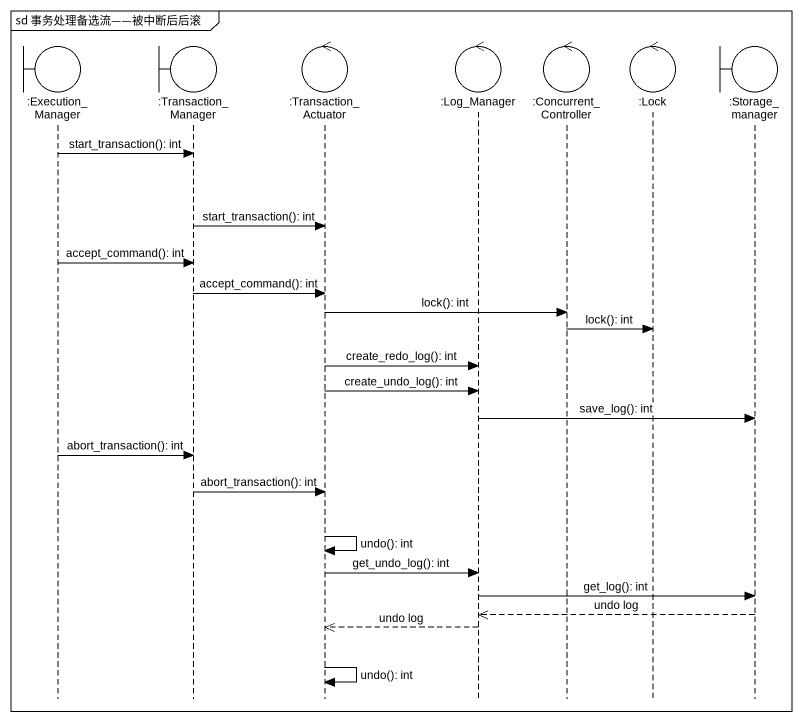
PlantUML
@startuml
mainframe sd 事务处理备选流——被中断后后滚
hide footbox
boundary ":Execution_Manager" as Execution_Manager
boundary ":Transaction_Manager" as Transaction_Manager
control ":Transaction_Actuator" as Transaction_Actuator
control ":Log_Manager" as Log_Manager
control ":Concurrent_Controller" as Concurrent_Controller
control ":Lock" as Lock
boundary ":Storage_manager" as Storage_manager

Execution_Manager -> Transaction_Manager : start_transaction(): int
Transaction_Manager -> Transaction_Actuator : start_transaction(): int
Execution_Manager -> Transaction_Manager : accept_command(): int
Transaction_Manager -> Transaction_Actuator : accept_command(): int
Transaction_Actuator -> Concurrent_Controller : lock(): int
Concurrent_Controller -> Lock : lock(): int
Transaction_Actuator -> Log_Manager : create_redo_log(): int
Transaction_Actuator -> Log_Manager : create_undo_log(): int
Log_Manager -> Storage_manager : save_log(): int
Execution_Manager -> Transaction_Manager : abort_transaction(): int
Transaction_Manager -> Transaction_Actuator : abort_transaction(): int
Transaction_Actuator -> Transaction_Actuator : undo(): int
Transaction_Actuator -> Log_Manager : get_undo_log(): int
Log_Manager -> Storage_manager : get_log(): int
Storage_manager -->> Log_Manager : undo log
Log_Manager -->> Transaction_Actuator : undo log
Transaction_Actuator -> Transaction_Actuator : undo(): int
@enduml
